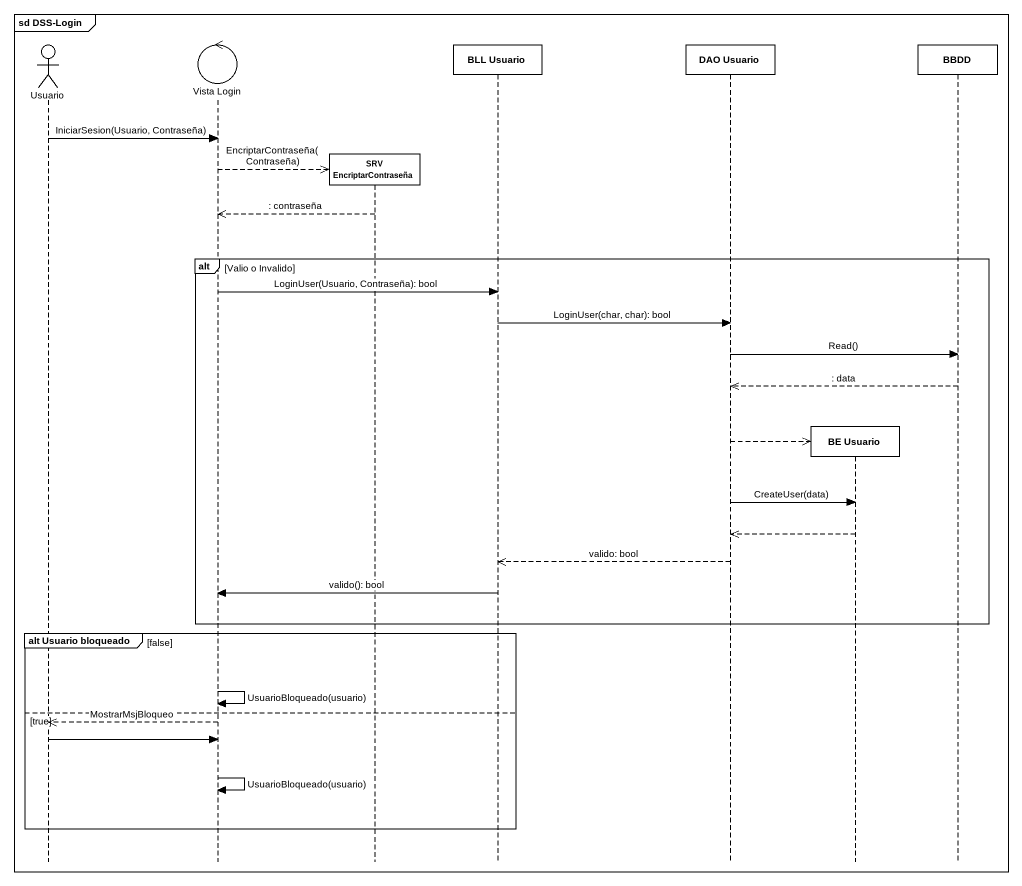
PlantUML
@startuml
mainframe sd DSS-Login
hide footbox
actor Usuario
control "Vista Login" as Vista_Login
participant "SRV EncriptarContraseña" as SRV_EncriptarContraseña
participant "BLL Usuario" as BLL_Usuario
participant "DAO Usuario" as DAO_Usuario
participant "BE Usuario" as BE_Usuario
participant BBDD

Usuario -> Vista_Login : IniciarSesion(Usuario, Contraseña)
Vista_Login -->> SRV_EncriptarContraseña ** : EncriptarContraseña(Contraseña)
SRV_EncriptarContraseña -->> Vista_Login : : contraseña
alt Valio o Invalido
  Vista_Login -> BLL_Usuario : LoginUser(Usuario, Contraseña): bool
  BLL_Usuario -> DAO_Usuario : LoginUser(char, char): bool
  DAO_Usuario -> BBDD : Read()
  BBDD -->> DAO_Usuario : : data
  DAO_Usuario -->> BE_Usuario **
  DAO_Usuario -> BE_Usuario : CreateUser(data)
  BE_Usuario -->> DAO_Usuario
  DAO_Usuario -->> BLL_Usuario : valido: bool
  BLL_Usuario -> Vista_Login : valido(): bool
end
group alt Usuario bloqueado [false]
  Vista_Login -> Vista_Login : UsuarioBloqueado(usuario)
else true
  Vista_Login -->> Usuario : MostrarMsjBloqueo
  Usuario -> Vista_Login
  Vista_Login -> Vista_Login : UsuarioBloqueado(usuario)
end
@enduml
